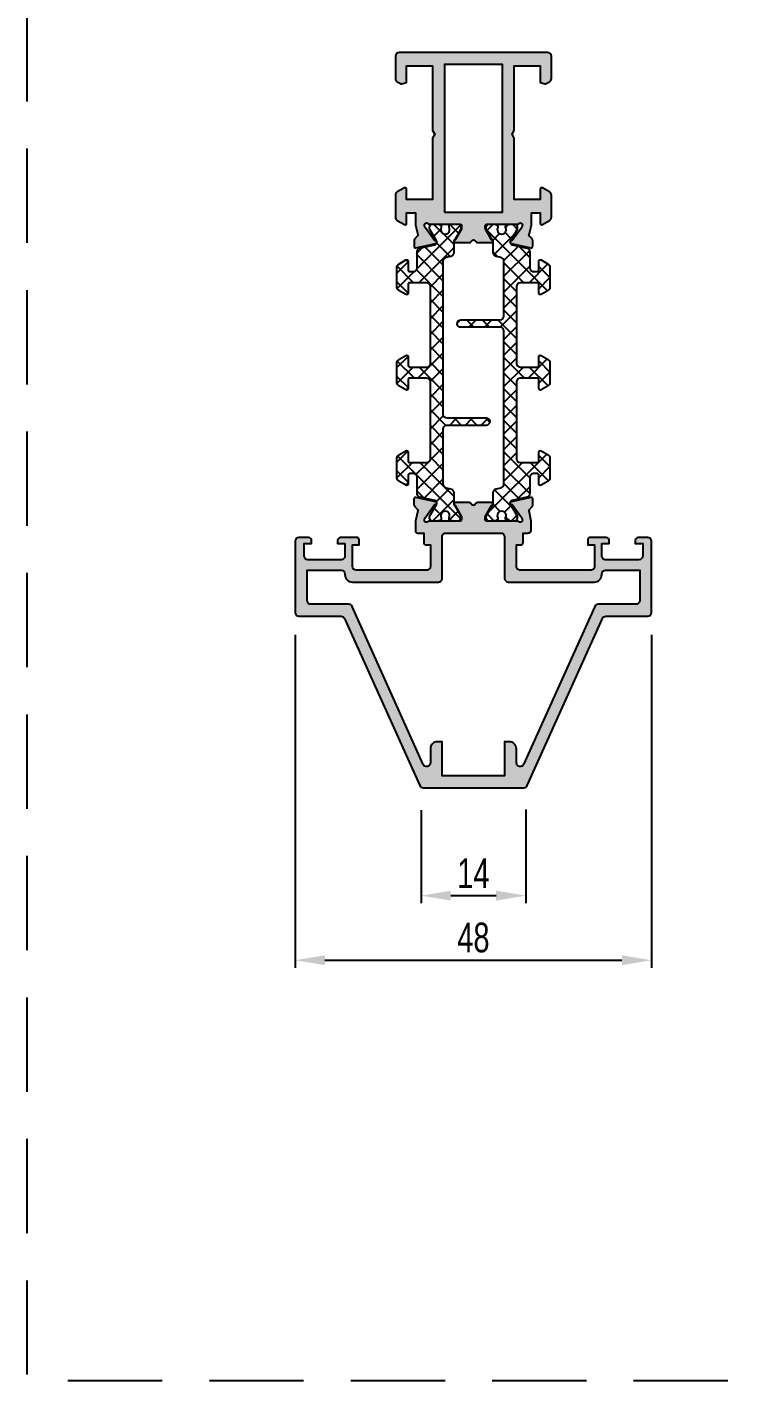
# Model space of a CAD drawing. Header units: millimetres. Extents: x -158 to 6343, y 4572 to 7765.
# Drawn here: x 4102.2 to 4199.3, y 5313.8 to 5496.1 of the extents above; entities that cross this region are included whole.
import ezdxf

# ---------------------------------------------------------------- set-up
doc = ezdxf.new("R2010")
doc.units = ezdxf.units.MM
doc.header["$LTSCALE"] = 0.2
doc.linetypes.add('DASHED2', pattern=[9.524999999999999, 6.35, -3.175])
for name, color, linetype in [('REYNAERS', 7, 'Continuous'), ('RI-DIMENSION', 7, 'Continuous'), ('RI-HATCH-P', 7, 'Continuous'), ('RI-HATCH-PI', 4, 'Continuous'), ('RI-LAYOUT', 7, 'Continuous'), ('RI-PROFILE', 7, 'Continuous')]:
    doc.layers.add(name, color=color, linetype=linetype)
doc.styles.add('T7', font='arial.ttf', dxfattribs={"width": 0.7})
doc.dimstyles.new('SCHAAL1OP1', dxfattribs={"dimscale": 0, "dimtxt": 2, "dimasz": 2, "dimexe": 0.5, "dimexo": 1.5, "dimgap": 0.5, "dimtad": 1, "dimdec": 1, "dimzin": 9, "dimdsep": 46, "dimtxsty": 'T7', "dimcen": 2.5, "dimclrd": 256, "dimclre": 256, "dimclrt": 256, "dimadec": 1, "dimazin": 2, "dimtfac": 1, "dimtdec": 1, "dimtmove": 0, "dimatfit": 3, "dimfxl": 1, "dimtolj": 1, "dimtzin": 9, "dimlwd": -1, "dimlwe": -1, "dimarcsym": 0})

# ---------------------------------------------------------------- blocks, each defined once
blk = doc.blocks.new('4I30113')
at = {"layer": 'RI-PROFILE'}
blk.add_lwpolyline([(7.075291723427291, 12.61961561521266), (7.075291723427291, 21.30000037294206), (10.57529172342775, 21.30000037294206), (10.57529172342769, 19.08633583027301), (11.24527180792823, 18.90681520768461, 0.1989123673801815), (11.39703561694896, 18.92679529218537), (11.82529172342763, 19.17404907054253, 0.2679491924311789), (12.07529172342775, 19.60706177243486), (12.07529172342775, 22.60000037294224, 0.414213562373095), (11.57529172342775, 23.10000037294224), (-8.424702425365489, 23.10000037294224, 0.414213562373095), (-8.924702425365489, 22.60000037294224), (-8.924702425365489, 19.60706177243486, 0.2679491924310788), (-8.674702425365602, 19.17404907054265), (-8.246446318887273, 18.92679529218514, 0.1989123673792568), (-8.09468250986722, 18.9068152076841), (-7.424702425365717, 19.08633583026986), (-7.424702425365489, 21.30000037294206), (-3.924702425365489, 21.30000037294206), (-3.924702425365489, 12.61961561521266), (-3.624702425365705, 12.10000037294176), (-3.924702425365489, 11.58038513067177), (-3.924702425365489, 3.300000372942031), (-7.424702425365489, 3.300000372942031), (-7.424702425365717, 4.700000372942008, 0.5773502691894123), (-7.724702425365671, 4.873205453699009), (-8.674702425364806, 4.324722697967553, 0.2679491924309574), (-8.924702425364124, 3.891709996076693), (-8.924702425365489, 0.9082867086216677, 0.2679491924310974), (-8.674702425365602, 0.4752740067295573), (-7.724702425365785, -0.07320874900057706, 0.5773502691896925), (-7.424702425365433, 0.09999633175621025), (-7.424702425365489, 1.50000037294202), (-6.245755038186553, 1.50000037294202), (-6.245755038186496, -0.1520656474343187), (-5.912553410706573, -1.395591050363541, -0.2538826015340871), (-5.957066851075319, -1.581133475830675), (-6.36813136603481, -2.03796037464962, 0.1852564082005983), (-6.419459641146056, -2.171738991097064), (-6.419459641146056, -2.996068947509676, 0.4796563285014663), (-6.176171718358398, -3.191328148933727), (-3.49688214911506, -2.597343951759902, 1.17833154119867), (-3.643836926163226, -2.23104913029656), (-4.933447532319371, -0.4560524075398351, -0.08309359224753596), (-4.962905084636952, -0.39696969802599), (-5.011595200508759, -0.2377115050321297, -0.8925328848366029), (-4.46489656655134, 7.23392141966772e-07), (-0.2247025747893411, 7.233921277559172e-07, -0.414213562373095), (-0.02470257478923876, -0.1999992766079604), (-0.02470257478923876, -0.5735163679840614, -0.1316524975874477), (-0.05149749403229797, -0.673516367983743), (-0.8750779876532072, -2.099999627057463, 0.9999999999999999), (-0.8750779876535483, -2.499999276607929), (-0.6247464340733239, -2.499999276607915), (0.8996199602111467, -2.499999276607915, 0.1989123685556905), (1.25317641547955, -2.35355139683397), (1.433872717265991, -2.17285509341213, -0.4142135623730655), (1.716715429740623, -2.172855092132215), (1.897411733162392, -2.353551393918599, 0.1989123662035821), (2.250968199994396, -2.499999276607929), (3.790988226660409, -2.4999992766079), (4.025666980306176, -2.4999992766079, 1.000000000000142), (4.02566698030521, -2.099999276607866), (3.202086486685267, -0.6735160175336634, -0.1316524975875525), (3.175291567442264, -0.5735160175338823), (3.175291567442264, -0.1999992766078893, -0.4142135623730534), (3.37529156744231, 7.23392141966772e-07), (7.615483946306973, 7.23392141966772e-07, -0.8938334836974259), (8.162435372013796, -0.2368810094083276), (8.113493726837284, -0.3969619176877817, -0.08309359224728577), (8.084036174519873, -0.4560446272016268), (6.794425568366854, -2.231041349962615, 1.178331541211842), (6.647470791315164, -2.597336171423541), (9.326760360559014, -3.191320368595561, 0.4796563285013795), (9.570048283346672, -2.996061167171283), (9.570048283346672, -2.171731210758884, 0.1852564082008693), (9.518720008235427, -2.037952594311227), (9.107655493275196, -1.581125695492949, -0.2538826015355284), (9.06314205290645, -1.395583270024864), (9.39634368387275, -0.1520578541043054), (9.39634368387275, 1.50000037294202), (10.57529172342769, 1.50000037294202), (10.5752917234278, 0.09999633175621025, 0.577350269188531), (10.8752917234269, -0.07320874900036389), (11.82529172342775, 0.4752740067294579, 0.2679491924312824), (12.07529172342775, 0.9082867086216535), (12.07529172342775, 3.891709996076295, 0.2679491924310669), (11.82529172342792, 4.324722697968306), (10.8752917234277, 4.873205453698952, 0.5773502691897896), (10.57529172342775, 4.700000372942136), (10.57529172342775, 3.300000372942031), (7.075291723427291, 3.300000372942031), (7.075291723427291, 11.58038513067177), (6.775291723427507, 12.10000037294265)], format="xyb", close=True, dxfattribs=at)
blk.add_lwpolyline([(-2.324694971314693, 1.600000372942213), (5.475291812583101, 1.600000372942213), (5.475291722446776, 21.50000037294222), (-2.324708277599165, 21.50000037294222)], close=True, dxfattribs=at)
blk = doc.blocks.new('4E30113')
at = {"layer": 'RI-PROFILE'}
for points in [[(7.800251028139236, 35.90379037131599), (7.489974479479351, 37.28887694848657, -0.2631925988204), (7.53256370578314, 37.48112990587828), (7.943628223871691, 37.93795680817283, 0.1852564082007543), (7.994956498982937, 38.07173542462004), (7.994956498982482, 38.89606537851267, 0.4796563285020986), (7.751668576195279, 39.09132457993672), (5.072379006951941, 38.49734038276046, 1.178331541215464), (5.219333784003574, 38.13104556129923), (6.508944390156138, 36.35604883854302, -0.0830935922472126), (6.538401942473719, 36.29696612902916), (6.587091034640288, 36.13771128442448, -0.8925341243886356), (6.040391986721296, 35.89999977299948), (1.795295472317179, 35.89999986688154, -0.4142135623723458), (1.59529548714815, 36.09999986688163), (1.595295487148036, 36.47351660780771, -0.1316524975867049), (1.622090406391266, 36.57351660780765), (2.445670900012061, 37.99999986688167, 0.9991147004127462), (2.446025176478344, 38.39999955310182), (0.6704787559389445, 38.39999964430396, 0.1989122125307582), (0.3169256639188518, 38.25355303329732), (0.1362293621324682, 38.0728567298755, -0.4142135650242973), (-0.1466133516221078, 38.07285672987544), (-0.3273096534084914, 38.25355303329727, 0.198912212530779), (-0.680862745428584, 38.3999996443039), (-2.450891719474129, 38.39999986688164, 0.9999999999999999), (-2.450891721188071, 37.99999986688161), (-1.627311226710191, 36.57351660780768, -0.1316524975873438), (-1.600516307467132, 36.47351660780774), (-1.600516307467075, 36.09999986688165, -0.4142135609635338), (-1.800516306504534, 35.89999986688161), (-6.050436301683561, 35.89999984642805, -0.8925347190474074), (-6.597134801973851, 36.13771128442448), (-6.548445709807282, 36.29696612902916, -0.08309359224721266), (-6.518988157489702, 36.35604883854302), (-5.229377551337137, 38.13104556129917, 1.178331541215438), (-5.082422774285504, 38.49734038276046), (-7.761712343528842, 39.0913245799367, 0.4796563285020549), (-8.005000266316046, 38.89606537851267), (-8.0050002663165, 38.07173542462004, 0.1852564082007543), (-7.953671991205255, 37.93795680817283), (-7.542607473116703, 37.48112990587828, -0.2631925988204), (-7.500018246812914, 37.28887694848657), (-7.805345896387081, 35.92532995567515), (-7.805466777000532, 35.04310894100207), (-7.805527642885551, 34.59889243998831, 0.4131547377773708), (-7.505529391586919, 34.29997757328548), (-6.700496459152504, 34.29997814727032), (-6.700496459152504, 33.00154009557119, 0.4142133908544133), (-6.400496634832933, 32.70154009557124), (-5.800003107901176, 32.70153974392137), (-5.800003107901176, 29.80152148629522, -0.4142141252822288), (-6.300003628353494, 29.30152148629619), (-15.80000461269512, 29.30153974389909, -0.4142124198543787), (-16.30000266229283, 29.80153974389523), (-16.29999681108674, 32.70153974389527), (-15.3983468705928, 32.70153974389527), (-15.3983468705928, 33.40153974399527, 0.4142135623730118), (-15.69834687059276, 33.70153974399526), (-17.89999681108768, 33.70153974399589, 0.4142135623740107), (-18.29999681108777, 33.30153974399534), (-18.29999681108686, 32.90153974399571), (-17.29999681108686, 32.90153974399616), (-17.29999681108504, 31.20153974399589, -0.414213562373095), (-17.79999681108504, 30.70153974399589), (-22.29999681108595, 30.70153974399384, -0.4142135623729618), (-22.79999681108595, 31.20153974399384), (-22.79999681108686, 32.90153974399435), (-21.79999681108686, 32.9015397439948), (-21.7999968110864, 33.30153974399398, 0.4142135623736361), (-22.19999681108695, 33.70153974399521), (-23.49999681108713, 33.70153974399453, 0.414213562373095), (-23.99999681108667, 33.2015397439943), (-23.99999681108667, 23.60153974399483, 0.414213562373095), (-23.49999681108667, 23.10153974399483), (-17.8245052811246, 23.1015397439946, -0.2960640332347044), (-17.36784440149879, 22.80515909724769), (-7.232005526990434, 0.2947147723803809, 0.2950712454922788), (-6.776091351700842, 5.024364995165342e-07), (6.776091351699762, -5.024379383655742e-07, 0.2950712857944951), (7.232005601137786, 0.2947137675059999), (17.36784492811356, 22.80515909724769, -0.2960640332347044), (17.82450580773938, 23.1015397439946), (23.49999733770145, 23.10153974399459, 0.414213562373095), (23.99999733770145, 23.60153974399459), (23.99999733770145, 33.20153974399406, 0.414213562373095), (23.49999733770191, 33.70153974399452), (22.19999733770172, 33.70153974399497, 0.4142135623736361), (21.79999733770209, 33.30153974399374), (21.79999733770163, 32.90153974399456), (22.79999733770118, 32.90153974399411), (22.79999733770118, 31.20153974399338, -0.414213562373095), (22.29999733770118, 30.70153974399338), (17.79999733770027, 30.70153974399566, -0.414213562373095), (17.29999733770027, 31.20153974399566), (17.29999733770027, 32.90153974399593), (18.29999733770163, 32.90153974399547), (18.29999733770254, 33.30153974399511, 0.414213562373761), (17.89999733770245, 33.70153974399611), (15.69999733770815, 33.7015397439953, 0.41421356236999), (15.39999733770825, 33.40153974399837), (15.39999733770109, 32.70153974399526), (16.29999733770141, 32.70153974399526), (16.29999733770141, 29.80153974389522, -0.414213562376891), (15.79999733770072, 29.30153974389522), (6.299997746557018, 29.30152350918992, -0.4142140629032213), (5.799996892098797, 29.80152350918918), (5.799996892098797, 32.70150133241773), (6.400505251861695, 32.70151787968828, 0.4142054915953727), (6.700496985230451, 33.00151787957438), (6.700496985230451, 34.29996942072196), (7.300547625559751, 34.29996899288849, 0.4142925733779203), (7.800547963961925, 34.80010351284315), (7.800426564129715, 35.25133704413442)], [(4.699996855024587, 27.69999965150159), (16.29481085670594, 27.69999879176318, 0.4142135840906552), (17.29481093085443, 28.69999879176301), (17.29481093085443, 28.80147233367736, -0.4142033482204893), (17.7947934941432, 29.30147233337165), (22.39999733770143, 29.30147233377967), (22.39999733770143, 25.20147233377681, -0.414213562373095), (21.89999733770143, 24.70147233377681), (16.79019937394961, 24.70147233377681, 0.2950712656433886), (16.33428516158578, 24.40675806383293), (6.755911104462626, 3.134374139311735, -0.8080462808115393), (5.79999689209879, 3.33965986936791), (5.79999689209879, 5.199999644086592, 0.4142135406555058), (4.799996966247278, 6.199999644086592), (4.199996892098767, 6.199999688575776), (4.199996892098767, 1.599999688575753), (-4.20000310790121, 1.600000311423308), (-4.20000310790121, 6.200000311423331), (-4.800003033752631, 6.200000355912458, 0.4142135840906929), (-5.800003107901176, 5.200000355912458), (-5.800003107901176, 3.339674843442559, -0.8080462808115358), (-6.755917320265013, 3.13438911338644), (-16.334284634971, 24.4067580638327, 0.2950712656433744), (-16.79019884733484, 24.70147233377659), (-21.89999681108677, 24.70147233377682, -0.4142135623730784), (-22.39999681108671, 25.20147233377682), (-22.39999681108671, 29.30153974399454), (-17.80519492034537, 29.30153974399453, -0.414213562373095), (-17.30519492034537, 28.80153974399453), (-17.30519492034537, 28.70000120900547, 0.4142135406554967), (-16.30519499449392, 27.70000120900547), (-4.700003144975454, 27.70000034849775, 0.4142135840907012), (-4.20000310790121, 28.20000034849775), (-4.20000310790121, 33.80000027434918, -0.4142135840907012), (-3.700003070826909, 34.30000027434918), (3.699996929173068, 34.29999972565011, -0.4142135406555225), (4.199996892098767, 33.79999972565011), (4.199996892098767, 28.19999965150159, 0.4142135406555058)]]:
    blk.add_lwpolyline(points, format="xyb", close=True, dxfattribs=at)
blk = doc.blocks.new('0000772R')
at = {"layer": 'RI-HATCH-PI'}
h = blk.add_hatch(dxfattribs=at)
h.set_pattern_fill('_USER', color=256, scale=1.5, angle=225, style=0, double=1, pattern_type=0)
h.set_pattern_definition([(225, (0, 0), (1.060660171779821, -1.060660171779821), []), (315, (0, 0), (1.060660171779821, 1.060660171779821), [])])
edge = h.paths.add_edge_path()
edge.add_arc((1.450824544777844, 36.1327578012429), 0.5000000000000041, 180.0318875399638, 257.4999999999586, ccw=False)
edge.add_line((0.9508246222127461, 36.1324795299759), (0.9499999999997577, 37.61416697507728))
edge.add_arc((0.6499999999959978, 37.61416697507881), 0.3000000000037599, 359.9999999997083, 389.9999999996573)
edge.add_line((0.9098076211354815, 37.76416697507914), (0.02679491924316935, 39.29358983848503))
edge.add_arc((0.1999999999999863, 39.39358983848479), 0.1999999999998186, 179.9999999999573, 209.9999999999505, ccw=False)
edge.add_line((1.669775429036235e-13, 39.39358983848494), (-2.877698079828406e-13, 39.5999999999987))
edge.add_arc((0.3999999999999169, 39.59999999999836), 0.4000000000002046, 89.99999999995123, 179.9999999999511, ccw=False)
edge.add_line((0.4000000000002579, 39.99999999999856), (0.9819660112504458, 39.99999999999856))
edge.add_arc((0.9819660112518243, 39.79999999999762), 0.2000000000009408, 79.77782060988841, 90.00000000039489, ccw=False)
edge.add_arc((2.099999999989362, 45.99999999994079), 6.099999999940935, 259.7778206094268, 262.5936067314714)
edge.add_arc((1.274999999999857, 39.65339657769435), 0.3000000000006971, 7.599965101690032e-11, 82.59360673172961, ccw=False)
edge.add_line((1.575000000000554, 39.65339657769475), (1.574999999999985, 39.54047375096427))
edge.add_arc((2.100000000000076, 39.24999999999856), 0.6000000000001504, 151.0449756281321, 388.9550243718679)
edge.add_line((2.625000000000167, 39.54047375096427), (2.625000000000295, 39.65339657769475))
edge.add_arc((2.925000000000876, 39.65339657769449), 0.3000000000005816, 97.40639326864789, 179.9999999999511, ccw=False)
edge.add_arc((2.100000000005401, 45.99999999999616), 6.099999999996583, 277.4063932684988, 280.2221793905173)
edge.add_arc((3.218033988752697, 39.79999999999033), 0.2000000000086857, 90.0000000008568, 100.22217939138147, ccw=False)
edge.add_line((3.218033988749706, 39.99999999999902), (3.799999999999894, 39.99999999999902))
edge.add_arc((3.800000000000349, 39.59999999999893), 0.4000000000000909, 3.26281224261038e-11, 90.00000000006509, ccw=False)
edge.add_line((4.20000000000044, 39.59999999999916), (4.199999999999985, 39.3935898384854))
edge.add_arc((3.999999999999713, 39.39358983848514), 0.200000000000272, -29.999999999915588, 7.332801033044234e-11, ccw=False)
edge.add_line((4.173205080756983, 39.29358983848526), (3.290192378864671, 37.76416697507936))
edge.add_arc((3.550000000000633, 37.61416697508066), 0.2999999999998987, 150.0000000002743, 180.0000000002646)
edge.add_line((3.250000000000735, 37.61416697507927), (3.250550958979343, 37.50938626617379))
edge.add_arc((3.55054681174937, 37.51096370738752), 0.2999999999999975, 180.3012704681873, 257.49999999996)
edge.add_line((3.485614927567735, 37.21807490525158), (5.496369579195683, 36.77230133109974))
edge.add_arc((5.388149772227109, 36.28415332753956), 0.5000000000001087, 6.480149750132114e-12, 77.50000000005878, ccw=False)
edge.add_line((5.888149772227219, 36.28415332753961), (5.887152959927089, 34.10022821697153))
edge.add_arc((6.387152907844659, 34.10000000122562), 0.4999999999999994, 179.9738484009734, 269.9983747265771)
edge.add_line((6.387138724658424, 33.60000000142678), (6.899981945986266, 33.59998545392493))
edge.add_arc((6.899981646068451, 33.79998545392486), 0.2000000000001567, 270.000085920125, 360.0000859201901)
edge.add_line((7.099981646068382, 33.7999857538429), (7.099979846555794, 34.99998575384181))
edge.add_arc((7.299979846555396, 34.99998605376082), 0.1999999999998271, 60.00008592054172, 180.000085920467, ccw=False)
edge.add_line((7.399979586817491, 35.173191284477), (8.349980409317933, 34.62470995336155))
edge.add_arc((8.099981058661502, 34.19169687657142), 0.499999999999888, 8.592038477672759e-05, 60.000085920404786, ccw=False)
edge.add_line((8.599981058660827, 34.19169762636822), (8.600000000000886, 31.50829037686525))
edge.add_arc((8.100000000000662, 31.50829037686488), 0.5000000000002238, -59.99999999998698, 4.189359970041551e-11, ccw=False)
edge.add_line((8.350000000000872, 31.07527767497253), (7.400000000000485, 30.52679491924231))
edge.add_arc((7.300000000000691, 30.69999999999924), 0.1999999999999333, 179.9999999999674, 299.99999999994304, ccw=False)
edge.add_line((7.100000000000758, 30.69999999999935), (7.100000000000303, 31.89999999999939))
edge.add_arc((6.900000000000485, 31.89999999999939), 0.1999999999998181, 0, 90.00000000013027)
edge.add_line((6.900000000000031, 32.09999999999921), (4.600000000000303, 32.09999999999927))
edge.add_arc((4.600000000000644, 31.5999999999995), 0.4999999999997726, 90.00000000003908, 180.0000000000391)
edge.add_line((4.100000000000872, 31.59999999999916), (4.100000000001327, 21.24999999999925))
edge.add_arc((4.600000000001327, 21.2499999999993), 0.5, 180.0000000000065, 270)
edge.add_line((4.600000000001327, 20.7499999999993), (6.900000000001054, 20.7499999999993))
edge.add_arc((6.900000000001508, 20.94999999999958), 0.2000000000002728, 269.9999999998697, 359.9999999999349)
edge.add_line((7.100000000001781, 20.94999999999935), (7.100000000001781, 22.14999999999939))
edge.add_arc((7.300000000001596, 22.14999999999968), 0.1999999999998145, 60.00000000014859, 180.0000000000814, ccw=False)
edge.add_line((7.400000000001054, 22.32320508075667), (8.350000000001213, 21.77472232502645))
edge.add_arc((8.100000000001488, 21.34170962313425), 0.4999999999998387, 1.750777300912887e-11, 60.00000000002581, ccw=False)
edge.add_line((8.600000000001327, 21.34170962313441), (8.600000000001327, 19.9999999999993))
edge.add_line((8.600000000001327, 19.9999999999993), (8.600000000001767, 18.6582903768642))
edge.add_arc((8.100000000001678, 18.65829037686397), 0.5000000000000888, -59.999999999992326, 2.6489033189136535e-11, ccw=False)
edge.add_line((8.350000000001781, 18.22527767497171), (7.400000000001508, 17.67679491924149))
edge.add_arc((7.300000000002051, 17.84999999999847), 0.1999999999998143, 179.9999999999186, 299.9999999998514, ccw=False)
edge.add_line((7.100000000002236, 17.84999999999876), (7.100000000002236, 19.0499999999988))
edge.add_arc((6.900000000001963, 19.04999999999858), 0.2000000000002728, 6.513775987628397e-11, 90.00000000013027)
edge.add_line((6.900000000001508, 19.24999999999885), (4.600000000001781, 19.24999999999839))
edge.add_arc((4.600000000001781, 18.74999999999839), 0.5, 90, 180.0000000000065)
edge.add_line((4.100000000001781, 18.74999999999834), (4.100000000002691, 8.399999999998435))
edge.add_arc((4.600000000002719, 8.39999999999852), 0.5000000000000284, 180.0000000000098, 270.0000000000098)
edge.add_line((4.600000000002805, 7.899999999998492), (6.900000000002532, 7.89999999999894))
edge.add_arc((6.90000000000293, 8.099999999998701), 0.1999999999997613, 269.999999999886, 360.0000000000163)
edge.add_line((7.100000000002691, 8.099999999998758), (7.10000000000235, 9.299999999998803))
edge.add_arc((7.300000000002282, 9.299999999998917), 0.1999999999999327, 60.000000000057014, 180.0000000000326, ccw=False)
edge.add_line((7.400000000002077, 9.473205080755847), (8.350000000002236, 8.924722325025627))
edge.add_arc((8.100000000002685, 8.491709623133142), 0.5000000000000056, 2.5011104298755527e-11, 60.0000000000598, ccw=False)
edge.add_line((8.60000000000269, 8.49170962313336), (8.599978718221717, 5.808302373633907))
edge.add_arc((8.099978718222411, 5.808303123430658), 0.4999999999998676, 299.9999140796033, 359.99991407962136, ccw=False)
edge.add_line((8.349978068878894, 5.375290046640586), (7.399977246378452, 4.826808715525132))
edge.add_arc((7.299977506116388, 5.000013946241282), 0.199999999999787, 179.9999140795249, 299.9999140794547, ccw=False)
edge.add_line((7.099977506116826, 5.000014246160319), (7.099979305629343, 6.200014246159228))
edge.add_arc((6.899979305629412, 6.20001454607727), 0.2000000000001567, 359.9999140798099, 449.999914079875)
edge.add_line((6.899979605547227, 6.400014546077202), (6.387138724589374, 6.39999999857092))
edge.add_arc((6.387152907844661, 5.899999998772083), 0.5000000000000012, 90.00162528133566, 180.0261515990268)
edge.add_line((5.887152959927089, 5.899771783026168), (5.888149668067623, 3.716074876659675))
edge.add_arc((5.388149720150047, 3.715846660913753), 0.5000000000000057, -77.49999999996032, 0.026151599027684824, ccw=False)
edge.add_line((5.496369527119437, 3.227698657353855), (3.485614927567735, 2.781925094747031))
edge.add_arc((3.55054681174937, 2.489036292611098), 0.2999999999999977, 102.5000000000401, 179.698729531813)
edge.add_line((3.250550958979343, 2.490613733824823), (3.250000000000735, 2.385833024919343))
edge.add_arc((3.550000000000614, 2.385833024917949), 0.2999999999998781, 179.9999999997338, 209.9999999997262)
edge.add_line((3.290192378864671, 2.235833024919252), (4.173205080756983, 0.7064101615133538))
edge.add_arc((3.99999999999971, 0.6064101615134706), 0.2000000000002746, -7.258904588525183e-11, 29.99999999991587, ccw=False)
edge.add_line((4.199999999999985, 0.6064101615132174), (4.20000000000044, 0.3999999999994585))
edge.add_arc((3.800000000000349, 0.3999999999996859), 0.4000000000000909, 269.99999999993486, 359.99999999996743, ccw=False)
edge.add_line((3.799999999999894, -4.050093593832571e-13), (3.218033988749706, -4.050093593832571e-13))
edge.add_arc((3.218033988752704, 0.2000000000081977), 0.2000000000086027, 259.7778206086165, 269.99999999914127, ccw=False)
edge.add_arc((2.100000000005441, -5.999999999997633), 6.099999999996668, 79.77782060948304, 82.59360673150164)
edge.add_arc((2.925000000000876, 0.3466034223041199), 0.3000000000005808, 180.0000000000487, 262.59360673135205, ccw=False)
edge.add_line((2.625000000000295, 0.3466034223038648), (2.625000000000167, 0.4595262490343473))
edge.add_arc((2.100000000000072, 0.7500000000000558), 0.6000000000001564, 331.0449756281318, 568.9550243718681)
edge.add_line((1.574999999999978, 0.4595262490343472), (1.575000000000546, 0.3466034223038646))
edge.add_arc((1.274999999999855, 0.3466034223042576), 0.3000000000006917, 277.40639326826994, 359.99999999992497, ccw=False)
edge.add_arc((2.099999999989323, -5.999999999941924), 6.099999999940681, 97.40639326852865, 100.2221793905733)
edge.add_arc((0.9819660112518189, 0.2000000000010013), 0.2000000000009516, 269.9999999996046, 280.2221793901114, ccw=False)
edge.add_line((0.9819660112504387, 4.973799150320701e-14), (0.4000000000002508, 4.973799150320701e-14))
edge.add_arc((0.3999999999999098, 0.4000000000002544), 0.4000000000002046, 180.0000000000489, 270.0000000000489, ccw=False)
edge.add_line((-2.948752353404416e-13, 0.3999999999999133), (1.598721155460225e-13, 0.6064101615136722))
edge.add_arc((0.1999999999999755, 0.6064101615138209), 0.1999999999998156, 150.0000000000488, 180.0000000000426, ccw=False)
edge.add_line((0.02679491924316224, 0.7064101615135812), (0.9098076211354886, 2.235833024919479))
edge.add_arc((0.6499999999959833, 2.385833024919785), 0.3000000000037673, 330.000000000348, 360.0000000002956)
edge.add_line((0.9499999999997506, 2.385833024921332), (0.950824622212739, 3.867520470022718))
edge.add_arc((1.450824544777842, 3.867242198755716), 0.5000000000000073, 102.50000000004178, 179.9681124600359, ccw=False)
edge.add_line((1.342604737808433, 4.355390202315611), (2.0082198069688, 4.502953510523667))
edge.add_arc((1.899999999999405, 4.991101514083558), 0.5000000000000002, 282.5000000000403, 359.9999999999944)
edge.add_line((2.399999999999406, 4.991101514083509), (2.400000000001437, 25.59999999999944))
edge.add_arc((1.900000000001452, 25.59999999999943), 0.4999999999999858, 1.628443996909367e-12, 90.00000000000487)
edge.add_line((1.900000000001409, 26.09999999999941), (-3.399999999999071, 26.0999999999991))
edge.add_arc((-3.399999999999128, 26.59999999999893), 0.4999999999998295, 180, 270.0000000000065, ccw=False)
edge.add_arc((-3.399999999998787, 26.59999999999893), 0.5000000000001705, 90.0000000000179, 180, ccw=False)
edge.add_line((-3.399999999998943, 27.0999999999991), (1.900000000000613, 27.0999999999991))
edge.add_arc((1.900000000000599, 27.59999999999911), 0.5000000000000142, 270.0000000000016, 360.0000000000342)
edge.add_line((2.400000000000613, 27.59999999999941), (2.399999999995736, 35.00889848591619))
edge.add_arc((1.899999999995736, 35.00889848591586), 0.5000000000000002, 3.745421192891436e-11, 77.49999999995875)
edge.add_line((2.008219806965138, 35.49704648947575), (1.34260473780844, 35.644609797683))
at = {"layer": 'RI-PROFILE', "transparency": 33554687}
blk.add_lwpolyline([(1.34260473780844, 35.644609797683, -0.3515088874915521), (0.9508246222127461, 36.1324795299759), (0.9499999999997577, 37.61416697507728, 0.1316524975871696), (0.9098076211354815, 37.76416697507914), (0.02679491924316932, 39.29358983848503, -0.1316524975873659), (1.669775429036235e-13, 39.39358983848494), (-2.877698079828406e-13, 39.5999999999987, -0.414213562373095), (0.4000000000002579, 39.99999999999856), (0.9819660112504458, 39.99999999999856, -0.04463227282256627), (1.017459153750388, 39.99682539682424, 0.01228680295397177), (1.31367187499853, 39.95089361311572, -0.3768397148840706), (1.575000000000554, 39.65339657769475), (1.574999999999985, 39.54047375096427, 1.696140478029902), (2.625000000000167, 39.54047375096427), (2.625000000000295, 39.65339657769475, -0.376839714882324), (2.886328125000259, 39.9508936131155, 0.01228680295385807), (3.182540846248397, 39.99682539682378, -0.04463227282264487), (3.218033988749706, 39.99999999999902), (3.799999999999894, 39.99999999999902, -0.4142135623732615), (4.20000000000044, 39.59999999999916), (4.199999999999985, 39.3935898384854, -0.1316524975873467), (4.173205080756983, 39.29358983848526), (3.290192378864671, 37.76416697507936, 0.1316524975873531), (3.250000000000735, 37.61416697507927), (3.250550958979343, 37.50938626617379, 0.3501887962909929), (3.485614927567735, 37.21807490525158), (5.496369579195683, 36.77230133109974, -0.3516652221704045), (5.888149772227219, 36.28415332753961), (5.887152959927089, 34.10022821697153, 0.4143389453068096), (6.387138724658424, 33.60000000142678), (6.899981945986266, 33.59998545392493, 0.414213562373428), (7.099981646068382, 33.7999857538429), (7.099979846555794, 34.99998575384181, -0.5773502691891899), (7.399979586817491, 35.173191284477), (8.349980409317933, 34.62470995336155, -0.2679491924312175), (8.599981058660827, 34.19169762636822), (8.600000000000886, 31.50829037686525, -0.267949192431258), (8.350000000000872, 31.07527767497253), (7.400000000000485, 30.52679491924231, -0.5773502691894837), (7.100000000000758, 30.69999999999935), (7.100000000000303, 31.89999999999939, 0.414213562373761), (6.900000000000031, 32.09999999999921), (4.600000000000303, 32.09999999999927, 0.414213562373095), (4.100000000000872, 31.59999999999916), (4.100000000001327, 21.24999999999925, 0.4142135623730617), (4.600000000001327, 20.7499999999993), (6.900000000001054, 20.7499999999993, 0.414213562373428), (7.100000000001781, 20.94999999999935), (7.100000000001781, 22.14999999999939, -0.5773502691892336), (7.400000000001054, 22.32320508075667), (8.350000000001213, 21.77472232502645, -0.2679491924311613), (8.600000000001327, 21.34170962313441), (8.600000000001327, 19.9999999999993), (8.600000000001767, 18.6582903768642, -0.2679491924312105), (8.350000000001781, 18.22527767497171), (7.400000000001508, 17.67679491924149, -0.5773502691892336), (7.100000000002236, 17.84999999999876), (7.100000000002236, 19.0499999999988, 0.414213562373428), (6.900000000001508, 19.24999999999885), (4.600000000001781, 19.24999999999839, 0.4142135623731283), (4.100000000001781, 18.74999999999834), (4.100000000002691, 8.399999999998435, 0.4142135623730951), (4.600000000002805, 7.899999999998492), (6.900000000002532, 7.89999999999894, 0.414213562373761), (7.100000000002691, 8.099999999998758), (7.10000000000235, 9.299999999998803, -0.5773502691894837), (7.400000000002077, 9.473205080755847), (8.350000000002236, 8.924722325025627, -0.2679491924312855), (8.60000000000269, 8.49170962313336), (8.599978718221717, 5.808302373633907, -0.2679491924312071), (8.349978068878894, 5.375290046640586), (7.399977246378452, 4.826808715525132, -0.5773502691892173), (7.099977506116826, 5.000014246160319), (7.099979305629343, 6.200014246159228, 0.414213562373428), (6.899979605547227, 6.400014546077202), (6.387138724589374, 6.39999999857092, 0.4143389452663561), (5.887152959927089, 5.899771783026168), (5.888149668067623, 3.716074876659675, -0.3517934467346171), (5.496369527119437, 3.227698657353855), (3.485614927567735, 2.781925094747031, 0.3501887962909929), (3.250550958979343, 2.490613733824823), (3.250000000000735, 2.385833024919343, 0.1316524975873617), (3.290192378864671, 2.235833024919252), (4.173205080756983, 0.7064101615133538, -0.1316524975873449), (4.199999999999985, 0.6064101615132174), (4.20000000000044, 0.3999999999994585, -0.4142135623732615), (3.799999999999894, -4.050093593832571e-13), (3.218033988749706, -4.050093593832571e-13, -0.04463227282264559), (3.182540846248411, 0.00317460317483409, 0.01228680295385851), (2.886328125000258, 0.04910638688311764, -0.3768397148823244), (2.625000000000295, 0.3466034223038648), (2.625000000000167, 0.4595262490343473, 1.696140478029914), (1.574999999999978, 0.4595262490343472), (1.575000000000546, 0.3466034223038646, -0.376839714884077), (1.313671874998524, 0.04910638688289026, 0.01228680295397221), (1.017459153750384, 0.003174603174379342, -0.04463227282256706), (0.9819660112504387, 4.973799150320701e-14), (0.4000000000002508, 4.973799150320701e-14, -0.414213562373095), (-2.948752353404416e-13, 0.3999999999999133), (1.598721155460225e-13, 0.6064101615136722, -0.1316524975873682), (0.02679491924316224, 0.7064101615135812), (0.9098076211354886, 2.235833024919479, 0.131652497587163), (0.9499999999997506, 2.385833024921332), (0.950824622212739, 3.867520470022718, -0.3515088874915474), (1.342604737808433, 4.355390202315611), (2.0082198069688, 4.502953510523667, 0.351665222169924), (2.399999999999406, 4.991101514083509), (2.400000000001437, 25.59999999999944, 0.4142135623731116), (1.900000000001409, 26.09999999999941), (-3.399999999999071, 26.0999999999991, -0.4142135623731283), (-3.899999999998958, 26.59999999999893, -0.4142135623730036), (-3.399999999998943, 27.0999999999991), (1.900000000000613, 27.0999999999991, 0.4142135623732615), (2.400000000000613, 27.59999999999941), (2.399999999995736, 35.00889848591619, 0.3516652221697617), (2.008219806965138, 35.49704648947575)], format="xyb", close=True, dxfattribs=at)
blk = doc.blocks.new('4030113B')
for name, p in [('4I30113', (134.9939526013866, 95.50188888781071)), ('0000772R', (138.2833898681606, 55.5022449504841)), ('4E30113', (136.5692473946373, 19.60225035650095))]:
    blk.add_blockref(name, p)
at = {"rotation": 180}
blk.add_blockref('0000772R', (134.8687304971458, 95.50225022338114), dxfattribs=at)
blk = doc.blocks.new('4030113')
at = {"layer": 'RI-HATCH-P'}
h = blk.add_hatch(color=256, dxfattribs=at)
h.dxf.hatch_style = 1
h.paths.add_polyline_path([(105.9191305673479, 90.55254320676836), (113.7191173512457, 90.55254320676836), (113.7191172611094, 110.4525432067684), (105.9191172610635, 110.4525432067684)], flags=16)
edge = h.paths.add_edge_path()
edge.add_line((115.3191172620899, 101.5721584490388), (115.3191172620899, 110.2525432067682))
edge.add_line((115.3191172620899, 110.2525432067682), (118.8191172620904, 110.2525432067682))
edge.add_line((118.8191172620904, 110.2525432067682), (118.8191172620903, 108.0388786640992))
edge.add_line((118.8191172620903, 108.0388786640992), (119.4890973465909, 107.8593580415108))
edge.add_arc((119.5408611556118, 108.0525432067682), 0.1999999999997866, 254.999999999869, 299.9999999999841)
edge.add_line((119.6408611556116, 107.8793381260115), (120.0691172620903, 108.1265919043687))
edge.add_arc((119.8191172620903, 108.559604606261), 0.5000000000000618, 299.9999999999884, 360)
edge.add_line((120.3191172620904, 108.559604606261), (120.3191172620904, 111.5525432067684))
edge.add_arc((119.8191172620904, 111.5525432067684), 0.5, 0, 90)
edge.add_line((119.8191172620904, 112.0525432067684), (99.81912311329714, 112.0525432067684))
edge.add_arc((99.81912311329714, 111.5525432067684), 0.5, 90, 180)
edge.add_line((99.31912311329714, 111.5525432067684), (99.31912311329714, 108.559604606261))
edge.add_arc((99.81912311329715, 108.5596046062609), 0.5000000000000071, 179.9999999999935, 239.9999999999842)
edge.add_line((99.56912311329702, 108.1265919043688), (99.99737921977535, 107.8793381260113))
edge.add_arc((100.0973792197753, 108.052543206768), 0.1999999999998098, 239.9999999999798, 284.9999999998909)
edge.add_line((100.1491430287954, 107.8593580415102), (100.8191231132969, 108.038878664096))
edge.add_line((100.8191231132969, 108.038878664096), (100.8191231132971, 110.2525432067682))
edge.add_line((100.8191231132971, 110.2525432067682), (104.3191231132971, 110.2525432067682))
edge.add_line((104.3191231132971, 110.2525432067682), (104.3191231132971, 101.5721584490388))
edge.add_line((104.3191231132971, 101.5721584490388), (104.6191231132969, 101.0525432067679))
edge.add_line((104.6191231132969, 101.0525432067679), (104.3191231132971, 100.5329279644979))
edge.add_line((104.3191231132971, 100.5329279644979), (104.3191231132971, 92.25254320676818))
edge.add_line((104.3191231132971, 92.25254320676818), (100.8191231132971, 92.25254320676818))
edge.add_line((100.8191231132971, 92.25254320676818), (100.8191231132969, 93.65254320676816))
edge.add_arc((100.6191231132969, 93.65254320676819), 0.2000000000000455, 359.999999999996, 479.9999999999633)
edge.add_line((100.519123113297, 93.82574828752517), (99.56912311329782, 93.27726553179372))
edge.add_arc((99.81912311329725, 92.8442528299026), 0.4999999999987599, 120.0000000000068, 179.9999999999707)
edge.add_line((99.3191231132985, 92.84425282990286), (99.31912311329714, 89.86082954244783))
edge.add_arc((99.81912311329702, 89.8608295424478), 0.4999999999998863, 179.9999999999976, 239.9999999999926)
edge.add_line((99.56912311329702, 89.4278168405557), (100.5191231132968, 88.87933408482557))
edge.add_arc((100.6191231132971, 89.0525391655825), 0.2000000000001372, 239.9999999999517, 359.9999999999613)
edge.add_line((100.8191231132972, 89.05253916558236), (100.8191231132971, 90.45254320676817))
edge.add_line((100.8191231132971, 90.45254320676817), (101.9980705004761, 90.45254320676817))
edge.add_line((101.9980705004761, 90.45254320676817), (101.9980705004761, 88.80047718639183))
edge.add_line((101.9980705004761, 88.80047718639183), (102.3312721279561, 87.55695178346261))
edge.add_arc((102.1380869626982, 87.50518797444248), 0.1999999999999211, -41.981689743538425, 14.999999999897284, ccw=False)
edge.add_line((102.2867586875873, 87.37140935799549), (101.8756941726278, 86.91458245917654))
edge.add_arc((102.0243658975173, 86.78080384272876), 0.2000000000007291, 138.0183102563744, 179.9999999999084)
edge.add_line((101.8243658975166, 86.7808038427291), (101.8243658975166, 85.95647388631649))
edge.add_arc((102.0243658975167, 85.9564738863166), 0.2000000000001592, 180.0000000000366, 282.4999999999541)
edge.add_line((102.0676538203042, 85.76121468489244), (104.7469433895476, 86.35519888206626))
edge.add_arc((104.7036554667617, 86.55045808348346), 0.1999999999930046, 282.4999999999416, 481.2205838961009)
edge.add_line((104.5999886124994, 86.72149370352959), (103.3103780063433, 88.49649042628631))
edge.add_arc((103.4721814052173, 88.61404747674432), 0.199999999998945, 196.9999999999759, 216.0000000000457, ccw=False)
edge.add_line((103.2809204540257, 88.55557313580017), (103.2322303381539, 88.71483132879403))
edge.add_arc((103.5191217649424, 88.80254284021056), 0.2999999999995536, 30.000158123006884, 196.9999999999706, ccw=False)
edge.add_line((103.7789289721113, 88.9525435572183), (108.0191229638733, 88.95254355721829))
edge.add_arc((108.0191229638733, 88.75254355721817), 0.2000000000000952, 1.9895196601282805e-12, 90.00000000000199, ccw=False)
edge.add_line((108.2191229638734, 88.7525435572182), (108.2191229638734, 88.3790264658421))
edge.add_arc((108.0191229638741, 88.37902646584213), 0.1999999999993065, 329.9999999999767, 359.9999999999878, ccw=False)
edge.add_line((108.1923280446303, 88.27902646584242), (107.3687475510094, 86.8525432067687))
edge.add_arc((107.3687475510092, 86.65254338199345), 0.199999824775233, 89.99999999995114, 269.9999999999511)
edge.add_line((107.3687475510091, 86.45254355721822), (107.6190791045893, 86.45254355721823))
edge.add_line((107.6190791045893, 86.45254355721825), (109.1434454988738, 86.45254355721825))
edge.add_arc((109.1434454988737, 86.95254788906082), 0.5000043318425824, 270.0000000000041, 315.0000002592728)
edge.add_line((109.4970019541422, 86.5989914369922), (109.6776982559286, 86.77968774041403))
edge.add_arc((109.8191196128059, 86.63826638481665), 0.2000000000000197, 45.00000025927682, 135.000000259271, ccw=False)
edge.add_line((109.9605409684033, 86.77968774169393), (110.141237271825, 86.59899143990755))
edge.add_arc((110.4947937386571, 86.95254790993941), 0.5000043527211891, 225.0000002592756, 269.9999999999976)
edge.add_line((110.494793738657, 86.45254355721822), (112.034813765323, 86.45254355721825))
edge.add_line((112.034813765323, 86.45254355721825), (112.2694925189688, 86.45254355721825))
edge.add_arc((112.2694925189683, 86.65254355721827), 0.2000000000000171, 270.0000000001303, 450.0000000001465)
edge.add_line((112.2694925189678, 86.85254355721828), (111.4459120253479, 88.27902681629249))
edge.add_arc((111.6191171061042, 88.37902681629213), 0.199999999999307, 179.9999999999552, 209.9999999999905, ccw=False)
edge.add_line((111.4191171061049, 88.37902681629227), (111.4191171061049, 88.75254355721826))
edge.add_arc((111.619117106105, 88.75254355721823), 0.2000000000000526, 90.00000000000199, 179.9999999999939, ccw=False)
edge.add_line((111.6191171061049, 88.9525435572183), (115.8593094849696, 88.9525435572183))
edge.add_arc((116.1194639680932, 88.80334444911334), 0.2999011986448237, -16.999999999868123, 150.1656441166994, ccw=False)
edge.add_line((116.4062609106764, 88.71566182441784), (116.3573192654999, 88.55558091613838))
edge.add_arc((116.1660583143078, 88.61405525708228), 0.1999999999993095, 324.0000000001155, 343.00000000012835, ccw=False)
edge.add_line((116.3278617131825, 88.49649820662454), (115.0382511070295, 86.72150148386355))
edge.add_arc((114.9345842527636, 86.55046586381972), 0.1999999999928925, 58.77941610266165, 257.5000000000849)
edge.add_line((114.8912963299778, 86.35520666240261), (117.5705858992216, 85.76122246523059))
edge.add_arc((117.613873822009, 85.95648166665491), 0.2000000000002754, 257.5000000000865, 359.9999999999878)
edge.add_line((117.8138738220093, 85.95648166665488), (117.8138738220093, 86.78081162306728))
edge.add_arc((117.6138738220086, 86.78081162306715), 0.2000000000007311, 3.053332494193814e-11, 41.98168974362487)
edge.add_line((117.7625455468981, 86.91459023951494), (117.3514810319378, 87.37141713833321))
edge.add_arc((117.5001527568267, 87.50519575478042), 0.1999999999998935, 164.9999999998814, 221.9816897436273, ccw=False)
edge.add_line((117.3069675915691, 87.5569595638013), (117.6401692225354, 88.80048497972186))
edge.add_line((117.6401692225354, 88.80048497972184), (117.6401692225354, 90.45254320676817))
edge.add_line((117.6401692225354, 90.45254320676817), (118.8191172620903, 90.45254320676817))
edge.add_line((118.8191172620903, 90.45254320676817), (118.8191172620904, 89.05253916558236))
edge.add_arc((119.0191172620901, 89.05253916558259), 0.1999999999996511, 180.0000000000651, 299.9999999998761)
edge.add_line((119.1191172620895, 88.8793340848258), (120.0691172620904, 89.42781684055562))
edge.add_arc((119.8191172620907, 89.86082954244766), 0.499999999999724, 299.9999999999816, 360.0000000000155)
edge.add_line((120.3191172620904, 89.8608295424478), (120.3191172620904, 92.84425282990244))
edge.add_arc((119.8191172620906, 92.84425282990243), 0.4999999999998259, 1.628443996909888e-12, 59.99999999998923)
edge.add_line((120.0691172620905, 93.27726553179447), (119.1191172620903, 93.82574828752512))
edge.add_arc((119.0191172620903, 93.65254320676833), 0.1999999999999262, 59.9999999999791, 180.0000000000082)
edge.add_line((118.8191172620904, 93.6525432067683), (118.8191172620904, 92.2525432067682))
edge.add_line((118.8191172620904, 92.25254320676818), (115.3191172620899, 92.25254320676818))
edge.add_line((115.3191172620899, 92.25254320676818), (115.3191172620899, 100.5329279644979))
edge.add_line((115.3191172620899, 100.5329279644979), (115.0191172620901, 101.0525432067688))
edge.add_line((115.0191172620901, 101.0525432067688), (115.3191172620899, 101.5721584490388))
edge = h.paths.add_edge_path()
edge.add_line((117.6193713600526, 48.95669467383239), (117.3090948113927, 50.34178125100297))
edge.add_arc((117.5003557625856, 50.40025559194728), 0.2000000000001848, 138.0183102563769, 196.999999999912, ccw=False)
edge.add_line((117.3516840376965, 50.53403420839467), (117.7627485557851, 50.99086111068922))
edge.add_arc((117.614076830896, 51.12463972713681), 0.2000000000002722, 318.0183102563251, 359.9999999998941)
edge.add_line((117.8140768308963, 51.12463972713644), (117.8140768308959, 51.94896968102907))
edge.add_arc((117.6140768308961, 51.94896968102933), 0.1999999999997684, 359.9999999999257, 462.4999999999603)
edge.add_line((117.5707889081087, 52.14422888245312), (114.8914993388653, 51.55024468527685))
edge.add_arc((114.9347872616505, 51.35498548385936), 0.1999999999931256, 102.4999999997171, 301.2205838974887)
edge.add_line((115.0384541159169, 51.18394986381563), (116.3280647220695, 49.40895314105941))
edge.add_arc((116.1662613231947, 49.29139609060105), 0.1999999999997517, 17.000000000007503, 36.000000000003695, ccw=False)
edge.add_line((116.3575222743871, 49.34987043154555), (116.4062113665537, 49.19061558694088))
edge.add_arc((116.1193199397658, 49.10290407552233), 0.2999999999995473, -149.99999999852548, 17.00000000037039, ccw=False)
edge.add_line((115.8595123186347, 48.95290407551587), (111.6144158042306, 48.95290416939794))
edge.add_arc((111.6144158116464, 49.15290416198275), 0.1999999925848145, 179.9999978756805, 269.9999978755339, ccw=False)
edge.add_line((111.4144158190615, 49.15290416939803), (111.4144158190614, 49.52642091032411))
edge.add_arc((111.6144158190624, 49.52642091032358), 0.200000000000955, 150.0000000000059, 179.9999999998504, ccw=False)
edge.add_line((111.4412107383046, 49.62642091032404), (112.2647912319254, 51.05290416939806))
edge.add_arc((112.2647912319351, 51.25290416939802), 0.1999999999999602, 269.9999999972316, 449.8985072181971)
edge.add_line((112.2651455083917, 51.45290385561822), (110.4895990878523, 51.45290394682036))
edge.add_arc((110.4895993880256, 50.95290394682021), 0.5000000000002393, 90.00003439732455, 135.0000002592802)
edge.add_line((110.1360459958322, 51.30645733581372), (109.9553496940459, 51.12576103239189))
edge.add_arc((109.8139283371685, 51.26718238798904), 0.1999999999998891, 224.9999997406974, 315.0000002593257, ccw=False)
edge.add_line((109.6725069802913, 51.12576103239184), (109.4918106785049, 51.30645733581366))
edge.add_arc((109.1382572863115, 50.95290394682019), 0.5000000000001924, 44.99999974071781, 89.9999656026779)
edge.add_line((109.1382575864848, 51.4529039468203), (107.3682286124393, 51.45290416939804))
edge.add_arc((107.3682286115823, 51.25290416939802), 0.2000000000000171, 89.99999975449579, 269.9999997544958)
edge.add_line((107.3682286107253, 51.052904169398), (108.1918091052032, 49.62642091032407))
edge.add_arc((108.0186040244463, 49.52642091032418), 0.1999999999999325, -1.318767317570746e-11, 29.999999999975216, ccw=False)
edge.add_line((108.2186040244463, 49.52642091032413), (108.2186040244463, 49.15290416939804))
edge.add_arc((108.0186040244463, 49.15290416939801), 0.2000000000000028, -89.9999997242515, 9.208633855450898e-12, ccw=False)
edge.add_line((108.0186040254088, 48.95290416939801), (103.7686840302298, 48.95290414894444))
edge.add_arc((103.5088765990291, 49.10290389773984), 0.2999997099095703, 162.9999475557718, 330.00002341151406, ccw=False)
edge.add_line((103.2219855299395, 49.19061558694088), (103.2706746221061, 49.34987043154555))
edge.add_arc((103.4619355732985, 49.29139609060105), 0.1999999999997517, 143.9999999999964, 162.9999999999925, ccw=False)
edge.add_line((103.3001321744237, 49.40895314105941), (104.5897427805762, 51.18394986381557))
edge.add_arc((104.6934096348427, 51.35498548385934), 0.1999999999931507, 238.7794161025161, 437.5000000002844)
edge.add_line((104.7366975576279, 51.55024468527685), (102.0574079883845, 52.14422888245309))
edge.add_arc((102.0141200655971, 51.9489696810293), 0.1999999999997693, 77.50000000003975, 180.0000000000662)
edge.add_line((101.8141200655973, 51.94896968102907), (101.8141200655969, 51.12463972713644))
edge.add_arc((102.0141200655972, 51.12463972713681), 0.2000000000002728, 180.0000000001058, 221.9816897436749)
edge.add_line((101.8654483407081, 50.99086111068922), (102.2765128587967, 50.53403420839467))
edge.add_arc((102.1278411339076, 50.40025559194728), 0.2000000000001861, -16.99999999991212, 41.98168974362312, ccw=False)
edge.add_line((102.3191020851005, 50.34178125100297), (102.0137744355263, 48.97823425819155))
edge.add_line((102.0137744355263, 48.97823425819155), (102.0136535549128, 48.09601324351846))
edge.add_line((102.0136535549128, 48.09601324351846), (102.0135926890278, 47.65179674250471))
edge.add_arc((102.3135907264977, 47.65288187580184), 0.3000000000000407, 180.2072456457009, 270.0000408382923)
edge.add_line((102.3135909403265, 47.35288187580188), (103.1186238727609, 47.35288244978671))
edge.add_line((103.1186238727609, 47.35288244978671), (103.1186238727609, 46.05444439808759))
edge.add_arc((103.4186238727609, 46.05444439808759), 0.3000000000000043, 180, 269.9999664475087)
edge.add_line((103.4186236970804, 45.75444439808764), (104.0191172240122, 45.75444404643776))
edge.add_line((104.0191172240122, 45.75444404643776), (104.0191172240122, 42.85442578881162))
edge.add_arc((103.519117444259, 42.85442556856532), 0.4999997797532801, -90.00008487790052, 2.5238377872938145e-05, ccw=False)
edge.add_line((103.5191167035599, 42.35442578881258), (94.01911571921826, 42.35444404641549))
edge.add_arc((94.0191176696205, 42.85444404641163), 0.4999999999999423, 180.0000000000004, 269.99977650036703, ccw=False)
edge.add_line((93.51911766962056, 42.85444404641162), (93.51912352082664, 45.75444404641167))
edge.add_line((93.51912352082664, 45.75444404641167), (94.42077346132058, 45.75444404641167))
edge.add_line((94.42077346132058, 45.75444404641167), (94.42077346132058, 46.45444404651166))
edge.add_arc((94.12077346132057, 46.45444404651164), 0.3000000000000185, 4.07110999227305e-12, 89.99999999998779)
edge.add_line((94.12077346132062, 46.75444404651166), (91.9191235208257, 46.75444404651228))
edge.add_arc((91.91912352082531, 46.35444404651259), 0.399999999999693, 89.999999999943, 180.0000000001221)
edge.add_line((91.51912352082562, 46.35444404651174), (91.51912352082653, 45.9544440465121))
edge.add_line((91.51912352082653, 45.9544440465121), (92.51912352082653, 45.95444404651256))
edge.add_line((92.51912352082653, 45.95444404651256), (92.51912352082834, 44.25444404651228))
edge.add_arc((92.01912352082834, 44.25444404651228), 0.5, -90, 0, ccw=False)
edge.add_line((92.01912352082834, 43.75444404651228), (87.51912352082743, 43.75444404651024))
edge.add_arc((87.51912352082755, 44.25444404651036), 0.5000000000001137, 180.000000000013, 269.999999999987, ccw=False)
edge.add_line((87.01912352082743, 44.25444404651024), (87.01912352082653, 45.95444404651074))
edge.add_line((87.01912352082653, 45.95444404651074), (88.01912352082653, 45.9544440465112))
edge.add_line((88.01912352082653, 45.9544440465112), (88.01912352082698, 46.35444404651038))
edge.add_arc((87.61912352082646, 46.35444404651109), 0.4000000000005173, 359.9999999998983, 450.000000000004)
edge.add_line((87.61912352082643, 46.75444404651161), (86.31912352082625, 46.75444404651093))
edge.add_arc((86.3191235208266, 46.25444404651104), 0.4999999999998863, 90.00000000003908, 180.0000000000391)
edge.add_line((85.81912352082671, 46.2544440465107), (85.81912352082671, 36.65444404651123))
edge.add_arc((86.31912352082671, 36.65444404651123), 0.5, 180, 270)
edge.add_line((86.31912352082671, 36.15444404651123), (91.99461505078878, 36.154444046511))
edge.add_arc((91.99461505078875, 35.65444404651125), 0.4999999999997478, 24.031492288658114, 89.99999999999761, ccw=False)
edge.add_line((92.4512759304146, 35.85806339976409), (102.5871148049229, 13.34761907489678))
edge.add_arc((103.0430290172868, 13.55290480495293), 0.5000000000000308, 204.2407380868905, 269.9999957516038)
edge.add_line((103.0430289802125, 13.0529048049529), (116.5952116836131, 13.05290380007846))
edge.add_arc((116.5952117206873, 13.55290380007843), 0.4999999999999783, 269.9999957516111, 335.7592619131208)
edge.add_line((117.0511259330512, 13.3476180700224), (127.1869652600269, 35.85806339976408))
edge.add_arc((127.6436261396528, 35.65444404651124), 0.4999999999997461, 90.00000000000239, 155.9685077113419, ccw=False)
edge.add_line((127.6436261396528, 36.15444404651099), (133.3191176696148, 36.15444404651099))
edge.add_arc((133.3191176696148, 36.65444404651099), 0.5, 270, 360)
edge.add_line((133.8191176696148, 36.65444404651099), (133.8191176696148, 46.25444404651046))
edge.add_arc((133.3191176696148, 46.25444404651091), 0.5, 359.9999999999479, 449.9999999999479)
edge.add_line((133.3191176696153, 46.75444404651091), (132.0191176696151, 46.75444404651137))
edge.add_arc((132.0191176696155, 46.3544440465113), 0.4000000000000625, 90.00000000006106, 180.0000000001669)
edge.add_line((131.6191176696155, 46.35444404651014), (131.619117669615, 45.95444404651096))
edge.add_line((131.619117669615, 45.95444404651096), (132.6191176696146, 45.9544440465105))
edge.add_line((132.6191176696146, 45.9544440465105), (132.6191176696146, 44.25444404650978))
edge.add_arc((132.1191176696146, 44.25444404650978), 0.5, -90, 0, ccw=False)
edge.add_line((132.1191176696146, 43.75444404650978), (127.6191176696136, 43.75444404651205))
edge.add_arc((127.6191176696136, 44.25444404651205), 0.5, 180, 270, ccw=False)
edge.add_line((127.1191176696136, 44.25444404651205), (127.1191176696136, 45.95444404651232))
edge.add_line((127.1191176696136, 45.95444404651232), (128.119117669615, 45.95444404651187))
edge.add_line((128.119117669615, 45.95444404651187), (128.1191176696159, 46.3544440465115))
edge.add_arc((127.7191176696158, 46.35444404651241), 0.4000000000000909, 359.9999999998697, 450)
edge.add_line((127.7191176696158, 46.7544440465125), (125.5191176696215, 46.75444404651169))
edge.add_arc((125.5191176696216, 46.45444404651169), 0.3000000000000043, 90.00000000002038, 179.9999999994124)
edge.add_line((125.2191176696216, 46.45444404651477), (125.2191176696145, 45.75444404651165))
edge.add_line((125.2191176696145, 45.75444404651165), (126.1191176696148, 45.75444404651165))
edge.add_line((126.1191176696148, 45.75444404651165), (126.1191176696148, 42.85444404641161))
edge.add_arc((125.6191176696177, 42.85444404640872), 0.499999999997101, -90.00000000041041, 3.3219293982256204e-10, ccw=False)
edge.add_line((125.6191176696141, 42.35444404641161), (116.1191180784704, 42.35442781170632))
edge.add_arc((116.1191172240122, 42.85442781170558), 0.4999999999999947, 180.0000000000004, 270.00009791370013, ccw=False)
edge.add_line((115.6191172240122, 42.85442781170558), (115.6191172240122, 45.75440563493413))
edge.add_line((115.6191172240122, 45.75440563493413), (116.2196255837751, 45.75442218220468))
edge.add_arc((116.2196173171438, 46.05442218209076), 0.2999999999999818, 270.0015788102671, 360.000000000002)
edge.add_line((116.5196173171438, 46.05442218209078), (116.5196173171438, 47.35287372323836))
edge.add_line((116.5196173171438, 47.35287372323836), (117.1196679574731, 47.35287329540489))
edge.add_arc((117.1196683139709, 47.85287329540476), 0.4999999999999992, 269.9999591483621, 360.0154148515248)
edge.add_line((117.6196682958753, 47.85300781535955), (117.6195468960431, 48.30424134665081))
edge.add_line((117.6195468960431, 48.30424134665081), (117.6193713600526, 48.95669467383239))
edge = h.paths.add_edge_path(flags=16)
edge.add_line((114.519117186938, 40.75290395401798), (126.1139311886193, 40.75290309427957))
edge.add_arc((126.1139312627678, 41.75290309427955), 0.9999999999999672, 269.9999957516027, 359.9999999999923)
edge.add_line((127.1139312627678, 41.7529030942794), (127.1139312627678, 41.85437663619375))
edge.add_arc((127.6139312627674, 41.85437663619246), 0.4999999999996234, 90.00199809988158, 179.9999999998524, ccw=False)
edge.add_line((127.6139138260566, 42.35437663588804), (132.2191176696148, 42.35437663629607))
edge.add_line((132.2191176696148, 42.35437663629607), (132.2191176696148, 38.2543766362932))
edge.add_arc((131.7191176696148, 38.2543766362932), 0.5, -90, 0, ccw=False)
edge.add_line((131.7191176696148, 37.7543766362932), (126.609319705863, 37.7543766362932))
edge.add_arc((126.609319705863, 37.25437663629319), 0.5000000000000107, 89.99999999999919, 155.759261913111)
edge.add_line((126.1534054934992, 37.45966236634932), (116.575031436376, 16.18727844182813))
edge.add_arc((116.1191172240122, 16.39256417188428), 0.5000000000000139, 179.999999999997, 335.7592619131088, ccw=False)
edge.add_line((115.6191172240122, 16.39256417188431), (115.6191172240122, 18.25290394660299))
edge.add_arc((114.6191172240122, 18.25290394660299), 1, 359.9999999999999, 449.9999957516046)
edge.add_line((114.6191172981607, 19.25290394660299), (114.0191172240121, 19.25290399109217))
edge.add_line((114.0191172240121, 19.25290399109217), (114.0191172240121, 14.65290399109215))
edge.add_line((114.0191172240121, 14.65290399109215), (105.6191172240122, 14.6529046139397))
edge.add_line((105.6191172240122, 14.6529046139397), (105.6191172240122, 19.25290461393973))
edge.add_line((105.6191172240122, 19.25290461393973), (105.0191172981608, 19.25290465842885))
edge.add_arc((105.0191172240122, 18.25290465842884), 1.000000000000015, 89.99999575160213, 179.9999999999993)
edge.add_line((104.0191172240122, 18.25290465842885), (104.0191172240122, 16.39257914595895))
edge.add_arc((103.5191172240122, 16.39257914595896), 0.5000000000000071, 204.2407380868883, 359.9999999999996, ccw=False)
edge.add_line((103.0632030116484, 16.18729341590284), (93.48483569694238, 37.4596623663491))
edge.add_arc((93.02892148457855, 37.25437663629295), 0.50000000000003, 24.24073808689037, 89.99999999999919)
edge.add_line((93.02892148457855, 37.75437663629298), (87.91912352082662, 37.75437663629322))
edge.add_arc((87.91912352082666, 38.2543766362932), 0.4999999999999858, 179.9999999999984, 269.9999999999951, ccw=False)
edge.add_line((87.41912352082667, 38.25437663629322), (87.41912352082667, 42.35444404651093))
edge.add_line((87.41912352082667, 42.35444404651093), (92.01392541156801, 42.35444404651093))
edge.add_arc((92.01392541156801, 41.85444404651093), 0.5, 0, 90, ccw=False)
edge.add_line((92.51392541156801, 41.85444404651093), (92.51392541156801, 41.75290551152187))
edge.add_arc((93.513925411568, 41.75290551152185), 0.9999999999999858, 179.9999999999992, 269.9999957516021)
edge.add_line((93.51392533741947, 40.75290551152187), (105.1191171869379, 40.75290465101414))
edge.add_arc((105.1191172240122, 41.25290465101413), 0.4999999999999872, 269.9999957516029, 360.0000000000016)
edge.add_line((105.6191172240122, 41.25290465101414), (105.6191172240122, 46.85290457686558))
edge.add_arc((106.1191172240122, 46.85290457686556), 0.5000000000000142, 89.99999575159973, 179.9999999999984, ccw=False)
edge.add_line((106.1191172610865, 47.35290457686558), (113.5191172610864, 47.35290402816651))
edge.add_arc((113.5191172240122, 46.85290402816655), 0.4999999999999588, -4.774847184307873e-12, 89.99999575160302, ccw=False)
edge.add_line((114.0191172240121, 46.85290402816651), (114.0191172240121, 41.25290395401798))
edge.add_arc((114.5191172240122, 41.25290395401802), 0.500000000000032, 180.0000000000037, 269.9999957516083)
blk.add_blockref('4030113B', (-26.75012706272395, -6.54934605398455))
blk = doc.blocks.new('*D109')
at = {"layer": 'Defpoints', "color": 0, "transparency": 16777216}
for p in [(4155.272549746827, 5393.695393355641), (4169.367608381166, 5393.775485863714), (4169.367608381166, 5379.166922411448)]:
    blk.add_point(p, dxfattribs=at)
at = {"layer": 'RI-DIMENSION', "color": 7, "transparency": 16777216}
for p, q in [((4169.367608381166, 5390.775485863714), (4169.367608381166, 5378.166922411448)), ((4155.272549746827, 5390.695393355641), (4155.272549746827, 5378.166922411448)), ((4159.272549746827, 5379.166922411448), (4165.367608381166, 5379.166922411448))]:
    blk.add_line(p, q, dxfattribs=at)
for points in [[(4159.272549746827, 5379.833589078115), (4159.272549746827, 5378.500255744781), (4155.272549746827, 5379.166922411448)], [(4165.367608381166, 5379.833589078115), (4165.367608381166, 5378.500255744781), (4169.367608381166, 5379.166922411448)]]:
    blk.add_solid(points, dxfattribs=at)
at = {"layer": 'RI-DIMENSION', "transparency": 16777216, "insert": (4162.320079063997, 5382.17510795033), "char_height": 4, "attachment_point": 5, "style": 'T7'}
blk.add_mtext('\\A1;14', dxfattribs=at)
blk = doc.blocks.new('*D110')
at = {"layer": 'Defpoints', "color": 0, "transparency": 16777216}
for p in [(4138.320082234373, 5417.296932577073), (4186.320076383162, 5417.296932577072), (4186.320076383162, 5370.467576276431)]:
    blk.add_point(p, dxfattribs=at)
at = {"layer": 'RI-DIMENSION', "color": 7, "transparency": 16777216}
for p, q in [((4138.320082234373, 5414.296932577073), (4138.320082234373, 5369.467576276431)), ((4186.320076383162, 5414.296932577072), (4186.320076383162, 5369.467576276431)), ((4142.320082234373, 5370.467576276431), (4182.320076383162, 5370.467576276431))]:
    blk.add_line(p, q, dxfattribs=at)
for points in [[(4142.320082234373, 5371.134242943098), (4142.320082234373, 5369.800909609764), (4138.320082234373, 5370.467576276431)], [(4182.320076383162, 5371.134242943098), (4182.320076383162, 5369.800909609764), (4186.320076383162, 5370.467576276431)]]:
    blk.add_solid(points, dxfattribs=at)
at = {"layer": 'RI-DIMENSION', "transparency": 16777216, "insert": (4162.320079308767, 5373.509868227317), "char_height": 4, "attachment_point": 5, "style": 'T7'}
blk.add_mtext('\\A1;48', dxfattribs=at)

msp = doc.modelspace()

# ---------------------------------------------------------------- linework, layer by layer
at = {"layer": 'RI-LAYOUT', "linetype": 'DASHED2', "ltscale": 10, "flags": 128}
msp.add_lwpolyline([(4102.198412387697, 5526.783381630699), (4490.594252850537, 5526.783381630699), (4490.594252850537, 5313.819656395103), (4102.198412387697, 5313.819656395103)], close=True, dxfattribs=at)

# ---------------------------------------------------------------- block references
at = {"layer": 'REYNAERS'}
msp.add_blockref('4030113', (4052.500958713546, 5380.642488530561), dxfattribs=at)

# ---------------------------------------------------------------- dimensions: what is measured, and where the dimension line sits
at = {"layer": 'RI-DIMENSION', "color": 7}
dim = msp.add_linear_dim(base=(4186.320076383162, 5370.467576276431), p1=(4138.320082234373, 5417.296932577073), p2=(4186.320076383162, 5417.296932577072), dimstyle='SCHAAL1OP1', override={"dimscale": 2, "dimclrd": 7, "dimclre": 7}, dxfattribs=at)
dim.commit()
dim.dimension.update_dxf_attribs({"geometry": '*D110', "text_midpoint": (4162.320079308767, 5373.509868227317)})
dim = msp.add_linear_dim(base=(4169.367608381166, 5379.166922411448), p1=(4155.272549746827, 5393.695393355641), p2=(4169.367608381166, 5393.775485863714), text='14', dimstyle='SCHAAL1OP1', override={"dimscale": 2, "dimclrd": 7, "dimclre": 7}, dxfattribs=at)
dim.commit()
dim.dimension.update_dxf_attribs({"geometry": '*D109', "text_midpoint": (4162.320079063997, 5382.17510795033)})

doc.saveas('drawing.dxf')
